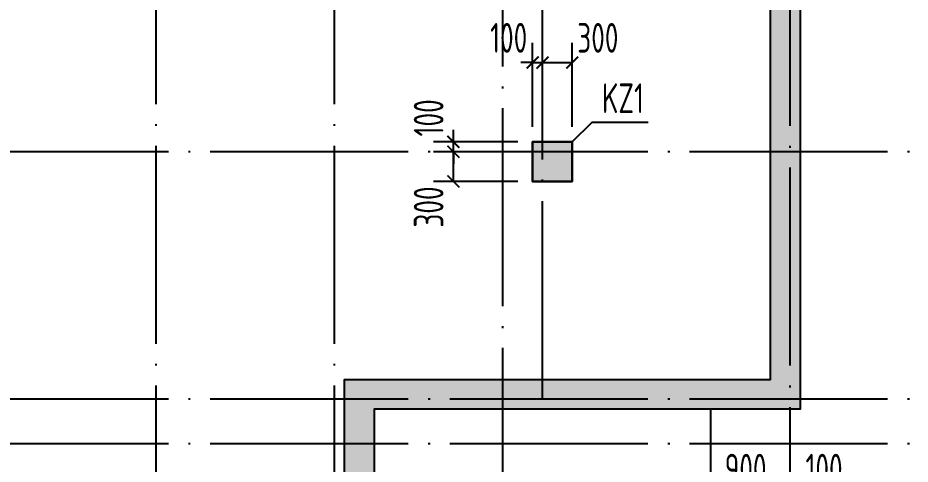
# Model space of a CAD drawing. Extents: x -668857 to 185752, y -270966 to 286822.
# Drawn here: x -315034 to -306025, y 215056 to 219563 of the extents above; entities that cross this region are included whole.
import ezdxf
from ezdxf.enums import TextEntityAlignment as Align

# ---------------------------------------------------------------- set-up
doc = ezdxf.new("R2010")
doc.units = 0
doc.header["$LTSCALE"] = 1000
doc.linetypes.add('DOTE', pattern=[2.42, 2, -0.2, 0.02, -0.2])
doc.layers.get('0').update_dxf_attribs({"linetype": 'CONTINUOUS'})
doc.layers.get('DEFPOINTS').update_dxf_attribs({"linetype": 'CONTINUOUS'})
for name, color, linetype in [('A-DOTE', 10, 'DOTE'), ('COLU_DE_TEXT', 7, 'CONTINUOUS'), ('LABEL', 1, 'CONTINUOUS'), ('S-Q墙实线', 6, 'CONTINUOUS'), ('S-Q墙标注', 3, 'CONTINUOUS'), ('S-X详图填充', 252, 'CONTINUOUS'), ('S-X详图实线', 4, 'CONTINUOUS'), ('S-Z柱实线', 6, 'CONTINUOUS'), ('底图$0$PUB_HATCH', 252, 'CONTINUOUS')]:
    doc.layers.add(name, color=color, linetype=linetype)
doc.layers.add('PUB_HATCH', color=8, linetype='CONTINUOUS', lineweight=9)
doc.styles.add('TSSD_REIN', font='tssdeng.shx', dxfattribs={"width": 0.7, "height": 300, "bigfont": 'tssdchn.shx'})
doc.styles.add('结构文字', font='zstxt.shx', dxfattribs={"width": 0.7, "bigfont": 'zshz.shx'})
doc.dimstyles.new('STRUCK', dxfattribs={"dimtxt": 400, "dimasz": 121, "dimexe": 200, "dimexo": 150, "dimgap": 115, "dimtad": 1, "dimdec": 0, "dimdsep": 46, "dimtxsty": '结构文字', "dimblk": 'ARCHTICK', "dimcen": 400, "dimclrd": 3, "dimclre": 3, "dimclrt": 7, "dimadec": 0, "dimazin": 0, "dimtfac": 1, "dimtdec": 0, "dimtix": 1, "dimtmove": 2, "dimatfit": 3, "dimldrblk": '_DIMX', "dimfxl": 1, "dimtolj": 1, "dimtzin": 0, "dimarcsym": 0})

# ---------------------------------------------------------------- blocks, each defined once
blk = doc.blocks.new('_ArchTick')
at = {"color": 0, "linetype": 'ByBlock', "const_width": 0.15}
blk.add_lwpolyline([(-0.5, -0.5), (0.5, 0.5)], dxfattribs=at)
blk = doc.blocks.new('*D642')
at = {"layer": 'DEFPOINTS', "color": 0, "transparency": 16777216}
for p in [(-307236.7, 214760.6), (-308136.8, 213960.6), (-307236.7, 213960.6)]:
    blk.add_point(p, dxfattribs=at)
at = {"layer": 'S-Q墙标注', "color": 3, "lineweight": -2, "transparency": 16777216}
for p, q in [((-308136.8, 214110.6), (-308136.8, 214960.6)), ((-307236.7, 214110.6), (-307236.7, 214960.6)), ((-308136.8, 214760.6), (-307236.7, 214760.6))]:
    blk.add_line(p, q, dxfattribs=at)
at = {"layer": 'S-Q墙标注', "color": 3, "lineweight": -2, "transparency": 16777216, "xscale": 121, "yscale": 121, "zscale": 121, "rotation": 180}
blk.add_blockref('_ArchTick', (-308136.8, 214760.6), dxfattribs=at)
at = {"layer": 'S-Q墙标注', "color": 3, "lineweight": -2, "transparency": 16777216, "xscale": 121, "yscale": 121, "zscale": 121}
blk.add_blockref('_ArchTick', (-307236.7, 214760.6), dxfattribs=at)
at = {"layer": 'S-Q墙标注', "color": 7, "transparency": 16777216, "insert": (-307686.7, 215010.6), "char_height": 300, "attachment_point": 5, "style": 'TSSD_REIN'}
blk.add_mtext('\\A1;900', dxfattribs=at)
blk = doc.blocks.new('_DIMX')
blk.add_line((-150, 0), (150, 0))
at = {"const_width": 50}
blk.add_lwpolyline([(-70, -70), (70, 70)], dxfattribs=at)
blk = doc.blocks.new('*D643')
at = {"layer": 'DEFPOINTS', "color": 0, "transparency": 16777216}
for p in [(-307136.7, 214760.6), (-307236.7, 213960.6), (-307136.7, 213960.6)]:
    blk.add_point(p, dxfattribs=at)
at = {"layer": 'S-Q墙标注', "color": 3, "lineweight": -2, "transparency": 16777216}
for p, q in [((-307236.7, 214110.6), (-307236.7, 214960.6)), ((-307136.7, 214110.6), (-307136.7, 214960.6)), ((-307236.7, 214760.6), (-307357.7, 214760.6)), ((-307236.7, 214760.6), (-307136.7, 214760.6)), ((-307136.7, 214760.6), (-307015.7, 214760.6))]:
    blk.add_line(p, q, dxfattribs=at)
at = {"layer": 'S-Q墙标注', "color": 3, "lineweight": -2, "transparency": 16777216, "xscale": 121, "yscale": 121, "zscale": 121}
blk.add_blockref('_ArchTick', (-307236.7, 214760.6), dxfattribs=at)
at = {"layer": 'S-Q墙标注', "color": 3, "lineweight": -2, "transparency": 16777216, "xscale": 121, "yscale": 121, "zscale": 121, "rotation": 180}
blk.add_blockref('_ArchTick', (-307136.7, 214760.6), dxfattribs=at)
at = {"layer": 'S-Q墙标注', "color": 7, "transparency": 16777216, "insert": (-306894.8, 215010.6), "char_height": 300, "attachment_point": 5, "style": 'TSSD_REIN'}
blk.add_mtext('\\A1;100', dxfattribs=at)
blk = doc.blocks.new('*D823')
at = {"layer": 'DEFPOINTS', "color": 0, "transparency": 16777216}
for p in [(-309736.7, 219110.6), (-309836.7, 218310.6), (-309736.7, 218310.6)]:
    blk.add_point(p, dxfattribs=at)
at = {"layer": 'S-Q墙标注', "color": 3, "lineweight": -2, "transparency": 16777216}
for p, q in [((-309836.7, 218460.6), (-309836.7, 219310.6)), ((-309736.7, 218460.6), (-309736.7, 219310.6)), ((-309836.7, 219110.6), (-309957.7, 219110.6)), ((-309836.7, 219110.6), (-309736.7, 219110.6)), ((-309736.7, 219110.6), (-309615.7, 219110.6))]:
    blk.add_line(p, q, dxfattribs=at)
at = {"layer": 'S-Q墙标注', "color": 3, "lineweight": -2, "transparency": 16777216, "xscale": 121, "yscale": 121, "zscale": 121}
blk.add_blockref('_ArchTick', (-309836.7, 219110.6), dxfattribs=at)
at = {"layer": 'S-Q墙标注', "color": 3, "lineweight": -2, "transparency": 16777216, "xscale": 121, "yscale": 121, "zscale": 121, "rotation": 180}
blk.add_blockref('_ArchTick', (-309736.7, 219110.6), dxfattribs=at)
at = {"layer": 'S-Q墙标注', "color": 7, "transparency": 16777216, "insert": (-310078.6, 219360.6), "char_height": 300, "attachment_point": 5, "style": 'TSSD_REIN'}
blk.add_mtext('\\A1;100', dxfattribs=at)
blk = doc.blocks.new('*D824')
at = {"layer": 'DEFPOINTS', "color": 0, "transparency": 16777216}
for p in [(-309436.7, 219110.6), (-309736.7, 218310.6), (-309436.7, 218310.6)]:
    blk.add_point(p, dxfattribs=at)
at = {"layer": 'S-Q墙标注', "color": 3, "lineweight": -2, "transparency": 16777216}
for p, q in [((-309736.7, 218460.6), (-309736.7, 219310.6)), ((-309436.7, 218460.6), (-309436.7, 219310.6)), ((-309736.7, 219110.6), (-309436.7, 219110.6))]:
    blk.add_line(p, q, dxfattribs=at)
at = {"layer": 'S-Q墙标注', "color": 3, "lineweight": -2, "transparency": 16777216, "xscale": 121, "yscale": 121, "zscale": 121, "rotation": 180}
blk.add_blockref('_ArchTick', (-309736.7, 219110.6), dxfattribs=at)
at = {"layer": 'S-Q墙标注', "color": 3, "lineweight": -2, "transparency": 16777216, "xscale": 121, "yscale": 121, "zscale": 121}
blk.add_blockref('_ArchTick', (-309436.7, 219110.6), dxfattribs=at)
at = {"layer": 'S-Q墙标注', "color": 7, "transparency": 16777216, "insert": (-309178.6, 219360.6), "char_height": 300, "attachment_point": 5, "style": 'TSSD_REIN'}
blk.add_mtext('\\A1;300', dxfattribs=at)
blk = doc.blocks.new('*D825')
at = {"layer": 'DEFPOINTS', "color": 0, "transparency": 16777216}
for p in [(-310636.7, 218310.6), (-309836.7, 218310.6), (-309836.7, 218210.6)]:
    blk.add_point(p, dxfattribs=at)
at = {"layer": 'S-Q墙标注', "color": 3, "lineweight": -2, "transparency": 16777216}
for p, q in [((-310636.7, 218310.6), (-310636.7, 218431.6)), ((-309986.7, 218310.6), (-310836.7, 218310.6)), ((-310636.7, 218210.6), (-310636.7, 218310.6)), ((-309986.7, 218210.6), (-310836.7, 218210.6)), ((-310636.7, 218210.6), (-310636.7, 218089.6))]:
    blk.add_line(p, q, dxfattribs=at)
at = {"layer": 'S-Q墙标注', "color": 3, "lineweight": -2, "transparency": 16777216, "xscale": 121, "yscale": 121, "zscale": 121}
for p, rotation in [((-310636.7, 218310.6), 270), ((-310636.7, 218210.6), 90)]:
    blk.add_blockref('_ArchTick', p, dxfattribs=dict(at, rotation=rotation))
at = {"layer": 'S-Q墙标注', "color": 7, "transparency": 16777216, "insert": (-310886.7, 218552.5), "char_height": 300, "attachment_point": 5, "rotation": 90, "style": 'TSSD_REIN'}
blk.add_mtext('\\A1;100', dxfattribs=at)
blk = doc.blocks.new('*D826')
at = {"layer": 'DEFPOINTS', "color": 0, "transparency": 16777216}
for p in [(-310636.7, 218210.6), (-309836.7, 218210.6), (-309836.7, 217910.6)]:
    blk.add_point(p, dxfattribs=at)
at = {"layer": 'S-Q墙标注', "color": 3, "lineweight": -2, "transparency": 16777216}
for p, q in [((-309986.7, 218210.6), (-310836.7, 218210.6)), ((-310636.7, 217910.6), (-310636.7, 218210.6)), ((-309986.7, 217910.6), (-310836.7, 217910.6))]:
    blk.add_line(p, q, dxfattribs=at)
at = {"layer": 'S-Q墙标注', "color": 3, "lineweight": -2, "transparency": 16777216, "xscale": 121, "yscale": 121, "zscale": 121}
for p, rotation in [((-310636.7, 218210.6), 90), ((-310636.7, 217910.6), 270)]:
    blk.add_blockref('_ArchTick', p, dxfattribs=dict(at, rotation=rotation))
at = {"layer": 'S-Q墙标注', "color": 7, "transparency": 16777216, "insert": (-310886.7, 217652.5), "char_height": 300, "attachment_point": 5, "rotation": 90, "style": 'TSSD_REIN'}
blk.add_mtext('\\A1;300', dxfattribs=at)
blk = doc.blocks.new('A$C028C60F5')
at = {"color": 6}
blk.add_lwpolyline([(400, 0), (0, 0), (0, -400), (400, -400)], close=True, dxfattribs=at)
at = {"layer": 'PUB_HATCH'}
blk.add_solid([(0, -400), (400, -400), (0, 0), (400, 0)], dxfattribs=at)
blk = doc.blocks.new('20210825.01504759')
at = {"layer": 'S-Z柱实线', "extrusion": (0, 0, -1), "zscale": -1}
blk.add_blockref('A$C028C60F5', (-3800, 17400), dxfattribs=at)
blk = doc.blocks.new('20210825.02044469')
at = {"layer": 'A-DOTE'}
for p, q in [((9300, 12700), (9300, 23738.1)), ((11100, 12700), (11100, 23738.1)), ((12800, 15500), (12800, 23738.1)), ((13200, 19400), (13200, 23738.1)), ((15700, 14900.3), (15700, 23738.1)), ((57823.9, 21900), (3600, 21900)), ((57823.9, 19400), (3600, 19400)), ((14900, 17300), (14900, 19400)), ((57823.9, 18950), (3600, 18950))]:
    blk.add_line(p, q, dxfattribs=at)

msp = doc.modelspace()

# ---------------------------------------------------------------- hatches: boundary and pattern name
at = {"layer": 'S-X详图填充'}
h = msp.add_hatch(color=256, dxfattribs=at)
h.dxf.hatch_style = 1
h.paths.add_polyline_path([(-309836.67, 217910.59), (-309436.67, 217910.59), (-309436.67, 218310.59), (-309836.67, 218310.59)])
at = {"layer": '底图$0$PUB_HATCH', "linetype": 'ByBlock'}
h = msp.add_hatch(dxfattribs=at)
h.set_pattern_fill('钢筋混凝土', color=8, scale=50)
h.set_pattern_definition([(45, (-1214874.19, 467081.16), (-88.388348, 88.388348), []), (50, (-1214874.2, 467081.16), (358.63009, -31.37607), [37.5, -412.5]), (355, (-1214874.2, 467081.16), (-69.37567, 376.09607), [30, -330]), (100.4514, (-1214844.3, 467078.55), (289.25469, 344.71977), [31.8701, -350.57106]), (46.1842, (-1214874.2, 467181.16), (533.62052, -82.7595), [56.25, -618.75]), (96.6356, (-1214829.7, 467174.27), (467.33135, 487.05894), [47.80514, -525.8565]), (351.1842, (-1214874.2, 467181.16), (467.33097, 487.0593), [45, -495]), (21, (-1214824.2, 467156.16), (298.45353, -201.309445), [37.5, -412.5]), (326, (-1214824.2, 467156.16), (121.65767, 362.57502), [30, -330]), (71.4514, (-1214799.32, 467139.4), (420.11131, 161.26525), [31.8701, -350.57106]), (37.5, (-1214874.19, 467081.16), (6.079928, 166.446927), [0, -326, 0, -335, 0, -331.25]), (7.5, (-1214874.19, 467081.16), (131.53477, 197.205856), [0, -191, 0, -318.5, 0, -126.25]), (327.5, (-1214985.69, 467081.16), (266.911218, -11.277436), [0, -125, 0, -390, 0, -517.5]), (317.5, (-1215035.7, 467081.16), (291.593085, 50.05249), [0, -162.5, 0, -259, 0, -367.5])])
h.paths.add_polyline_path([(-318536.55, 213705.59), (-311736.68, 213710.58), (-311736.68, 215910.58), (-307436.68, 215910.58), (-307436.68, 220048.69), (-307136.68, 220048.69), (-307136.68, 215610.58), (-311436.68, 215610.58), (-311436.68, 213410.58), (-318236.55, 213405.59), (-318236.55, 200210.62), (-318236.55, 200215.61), (-318239.13, 199913.29), (-318536.55, 199910.62)])

# ---------------------------------------------------------------- linework, layer by layer
at = {"color": 6}
msp.add_lwpolyline([(-309836.67, 218310.59), (-309436.67, 218310.59), (-309436.67, 217910.59), (-309836.67, 217910.59)], close=True, dxfattribs=at)
at = {"layer": 'LABEL'}
msp.add_lwpolyline([(-309436.67, 218310.59), (-309236.67, 218510.59), (-308671.95, 218510.59)], dxfattribs=at)
at = {"layer": 'S-Q墙实线', "linetype": 'ByBlock'}
msp.add_lwpolyline([(-318536.55, 213705.59), (-311736.68, 213710.58), (-311736.68, 215910.58), (-307436.68, 215910.58), (-307436.68, 220048.69), (-307136.68, 220048.69), (-307136.68, 215610.58), (-311436.68, 215610.58), (-311436.68, 213410.58), (-318236.55, 213405.59), (-318236.55, 200210.62), (-318236.55, 200215.61), (-318239.13, 199913.29), (-318239.13, 199913.29), (-318239.13, 199913.29), (-318536.55, 199910.62)], close=True, dxfattribs=at)
at = {"layer": 'S-X详图实线'}
msp.add_lwpolyline([(-309836.67, 217910.59), (-309436.67, 217910.59), (-309436.67, 218310.59), (-309836.67, 218310.59), (-309836.67, 217910.59)], close=True, dxfattribs=at)

# ---------------------------------------------------------------- block references
at = {"layer": 'A-DOTE'}
msp.add_blockref('20210825.02044469', (-322936.68, 196310.57), dxfattribs=at)
at = {"layer": 'S-Z柱实线'}
msp.add_blockref('20210825.01504759', (-313236.68, 200910.62), dxfattribs=at)

# ---------------------------------------------------------------- texts
at = {"layer": 'COLU_DE_TEXT', "style": 'TSSD_REIN', "width": 0.7}
msp.add_text('KZ1', height=300, dxfattribs=at).set_placement((-309136.67, 218510.59), align=Align.BOTTOM_LEFT)

# ---------------------------------------------------------------- dimensions: what is measured, and where the dimension line sits
at = {"layer": 'S-Q墙标注'}
for base, p1, p2, picture, middle in [((-309736.68, 219110.59), (-309836.68, 218310.59), (-309736.68, 218310.59), '*D823', (-310078.6, 219360.59)), ((-309436.67, 219110.59), (-309736.68, 218310.59), (-309436.67, 218310.59), '*D824', (-309178.59, 219360.59)), ((-307136.68, 214760.58), (-307236.69, 213960.58), (-307136.68, 213960.58), '*D643', (-306894.76, 215010.58))]:
    dim = msp.add_linear_dim(base=base, p1=p1, p2=p2, dimstyle='STRUCK', override={"dimtxt": 300, "dimgap": 100, "dimtxsty": 'TSSD_REIN'}, dxfattribs=at)
    dim.commit()
    dim.dimension.update_dxf_attribs({"geometry": picture, "text_midpoint": middle, "dimtype": 160})
for base, p1, p2, picture, middle in [((-310636.67, 218310.59), (-309836.67, 218210.58), (-309836.67, 218310.59), '*D825', (-310886.67, 218552.51)), ((-310636.67, 218210.58), (-309836.67, 217910.59), (-309836.67, 218210.58), '*D826', (-310886.67, 217652.51))]:
    dim = msp.add_linear_dim(base=base, p1=p1, p2=p2, angle=90, dimstyle='STRUCK', override={"dimtxt": 300, "dimgap": 100, "dimtxsty": 'TSSD_REIN'}, dxfattribs=at)
    dim.commit()
    dim.dimension.update_dxf_attribs({"geometry": picture, "text_midpoint": middle, "dimtype": 160})
dim = msp.add_linear_dim(base=(-307236.69, 214760.58), p1=(-308136.8, 213960.58), p2=(-307236.69, 213960.58), dimstyle='STRUCK', override={"dimtxt": 300, "dimgap": 100, "dimtxsty": 'TSSD_REIN'}, dxfattribs=at)
dim.commit()
dim.dimension.update_dxf_attribs({"geometry": '*D642', "text_midpoint": (-307686.75, 215010.58)})

doc.saveas('drawing.dxf')
